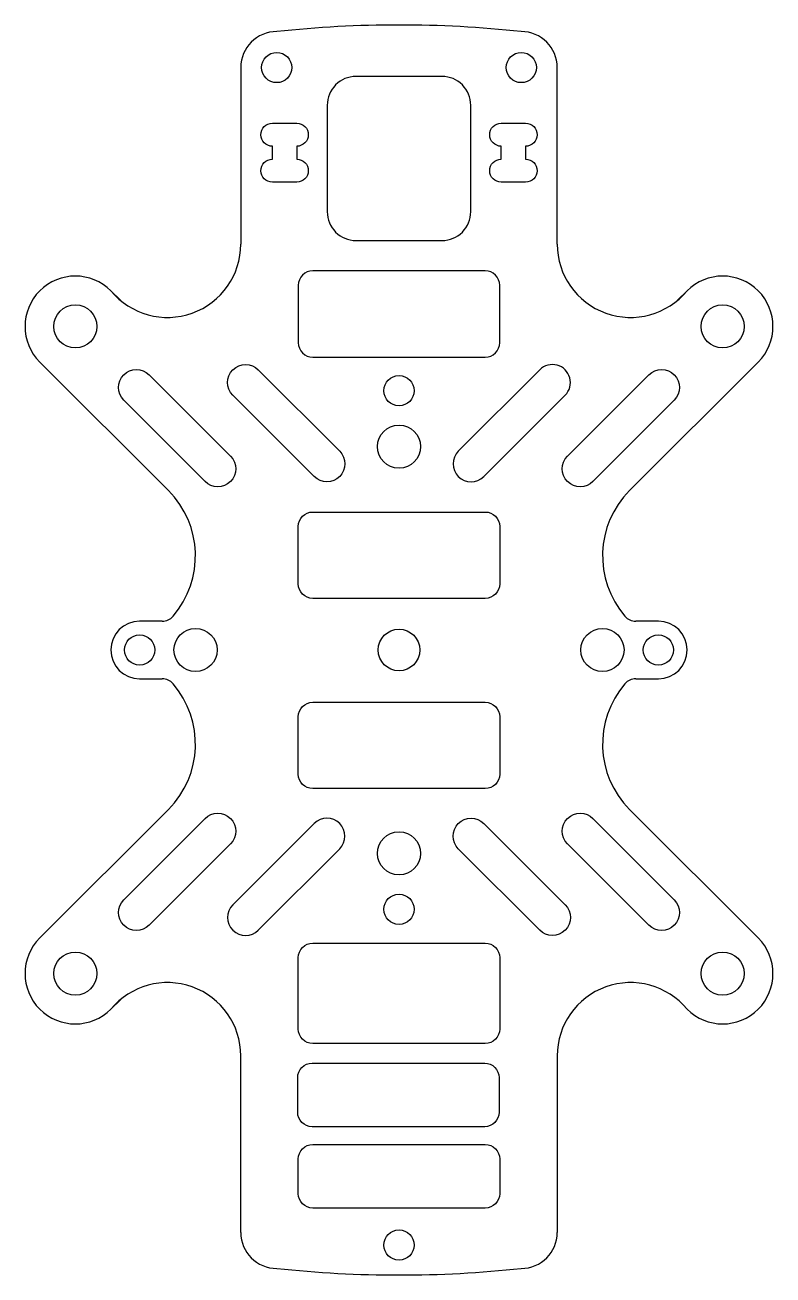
# Model space of a CAD drawing. Header units: millimetres. Extents: x -26 to 26, y -43.5 to 43.5.
import ezdxf

# ---------------------------------------------------------------- set-up
doc = ezdxf.new("R2010")
doc.units = ezdxf.units.MM
doc.layers.get('0').update_dxf_attribs({"linetype": 'CONTINUOUS'})

msp = doc.modelspace()

# ---------------------------------------------------------------- linework, layer by layer
for p, q in [((-11, 40.5), (-11, 28.225)), ((11, 28.225), (11, 40.5)), ((-19.348, 24.297), (-20.025, 24.975)), ((20.025, 24.975), (19.348, 24.297)), ((-24.975, 20.025), (-16.031, 11.081)), ((16.031, 11.081), (24.975, 20.025)), ((-16.466, 2), (-18.031, 2)), ((18.031, 2), (16.466, 2)), ((-18.031, -2), (-16.466, -2)), ((16.466, -2), (18.031, -2)), ((-16.031, -11.081), (-24.975, -20.025)), ((24.975, -20.025), (16.031, -11.081)), ((-20.025, -24.975), (-19.348, -24.297)), ((-11, -40.5), (-11, -28.225)), ((11, -28.225), (11, -40.5))]:
    msp.add_line(p, q)
for points in [[(-2.992, 28.473), (2.992, 28.473, 0.414214), (4.992, 30.473), (4.992, 37.88, 0.414214), (2.992, 39.88), (-2.992, 39.88, 0.414214), (-4.992, 37.88), (-4.992, 30.473, 0.414214)], [(-8.805, 34.129), (-8.805, 35.029, -1), (-8.805, 36.629), (-7.105, 36.629, -1), (-7.105, 35.029), (-7.105, 34.129, -1), (-7.105, 32.529), (-8.805, 32.529, -1)], [(8.805, 36.629, -1), (8.805, 35.029), (8.805, 34.129, -1), (8.805, 32.529), (7.105, 32.529, -1), (7.105, 34.129), (7.105, 35.029, -1), (7.105, 36.629)], [(6, 26.362), (-6, 26.362, 0.414214), (-7, 25.362), (-7, 21.362, 0.414214), (-6, 20.362), (6, 20.362, 0.414214), (7, 21.362), (7, 25.362, 0.414214)], [(-13.484, 11.717), (-19.141, 17.373, -1), (-17.373, 19.141), (-11.717, 13.484, -1)], [(-4.124, 13.826, -1), (-5.891, 12.058), (-11.548, 17.715, -1), (-9.781, 19.482)], [(9.781, 19.482), (4.124, 13.826, 1), (5.891, 12.058), (11.548, 17.715, 1)], [(11.717, 13.484), (17.373, 19.141, -1), (19.141, 17.373), (13.484, 11.717, -1)], [(-6, 3.592, -0.414214), (-7, 4.592), (-7, 8.592, -0.414214), (-6, 9.592), (6, 9.592, -0.414214), (7, 8.592), (7, 4.592, -0.414214), (6, 3.592)], [(6, -3.638, -0.414214), (7, -4.638), (7, -8.638, -0.414214), (6, -9.638), (-6, -9.638, -0.414214), (-7, -8.638), (-7, -4.638, -0.414214), (-6, -3.638)], [(-11.717, -13.484), (-17.373, -19.141, -1), (-19.141, -17.373), (-13.484, -11.717, -1)], [(-9.781, -19.482), (-4.124, -13.826, 1), (-5.891, -12.058), (-11.548, -17.715, 1)], [(5.891, -12.058), (11.548, -17.715, -1), (9.781, -19.482), (4.124, -13.826, -1)], [(13.484, -11.717), (19.141, -17.373, -1), (17.373, -19.141), (11.717, -13.484, -1)], [(-6, -27.36, -0.414214), (-7, -26.36), (-7, -21.388, -0.414214), (-6, -20.388), (6, -20.388, -0.414214), (7, -21.388), (7, -26.36, -0.414214), (6, -27.36)], [(5.957, -28.731, -0.414214), (6.957, -29.731), (6.957, -32.147, -0.414214), (5.957, -33.147), (-6.043, -33.147, -0.414214), (-7.043, -32.147), (-7.043, -29.731, -0.414214), (-6.043, -28.731)], [(6, -34.388, -0.414214), (7, -35.388), (7, -37.804, -0.414214), (6, -38.804), (-6, -38.804, -0.414214), (-7, -37.804), (-7, -35.388, -0.414214), (-6, -34.388)]]:
    msp.add_lwpolyline(points, format="xyb", close=True)
for centre, radius in [((-8.5, 40.5), 1.05), ((8.5, 40.5), 1.05), ((-22.5, 22.5), 1.5), ((22.5, 22.5), 1.5), ((0, 18.031), 1.05), ((0, 14.142), 1.5), ((-18.031, 0), 1.05), ((-14.142, 0), 1.5), ((0, 0), 1.45), ((14.142, 0), 1.5), ((18.031, 0), 1.05), ((0, -14.142), 1.5), ((0, -18.031), 1.05), ((-22.5, -22.5), 1.5), ((22.5, -22.5), 1.5), ((0, -41.378), 1.05)]:
    msp.add_circle(centre, radius)
for centre, radius, start, end in [((-8.5, 40.5), 2.5, 90, 180), ((0, -35.458), 78.917, 83.81679, 96.18321), ((8.5, 40.5), 2.5, 0, 90), ((-16.098, 28.225), 5.098, -140.39152, 0), ((16.098, 28.225), 5.098, 180, 320.39152), ((-22.5, 22.5), 3.5, 45, 225), ((22.5, 22.5), 3.5, -45, 135), ((-20.572, 6.541), 6.422, -40.77446, 45), ((20.572, 6.541), 6.422, 135, 220.77446), ((-18.031, 0), 2, 90, 270), ((-16.466, 3), 1, 270, 319.22554), ((16.466, 3), 1, 220.77446, 270), ((18.031, 0), 2, -90, 90), ((-16.466, -3), 1, 40.77446, 90), ((-20.572, -6.541), 6.422, -45, 40.77446), ((20.572, -6.541), 6.422, 139.22554, 225), ((16.466, -3), 1, 90, 139.22554), ((-22.5, -22.5), 3.5, 135, 315), ((22.5, -22.5), 3.5, -135, 45), ((-16.098, -28.225), 5.098, 0, 140.39152), ((16.098, -28.225), 5.098, 39.60848, 180), ((-8.5, -40.5), 2.5, 180, 270), ((8.5, -40.5), 2.5, -90, 0), ((0, 35.458), 78.917, 263.81679, 276.18321)]:
    msp.add_arc(centre, radius, start, end)

doc.saveas('drawing.dxf')
